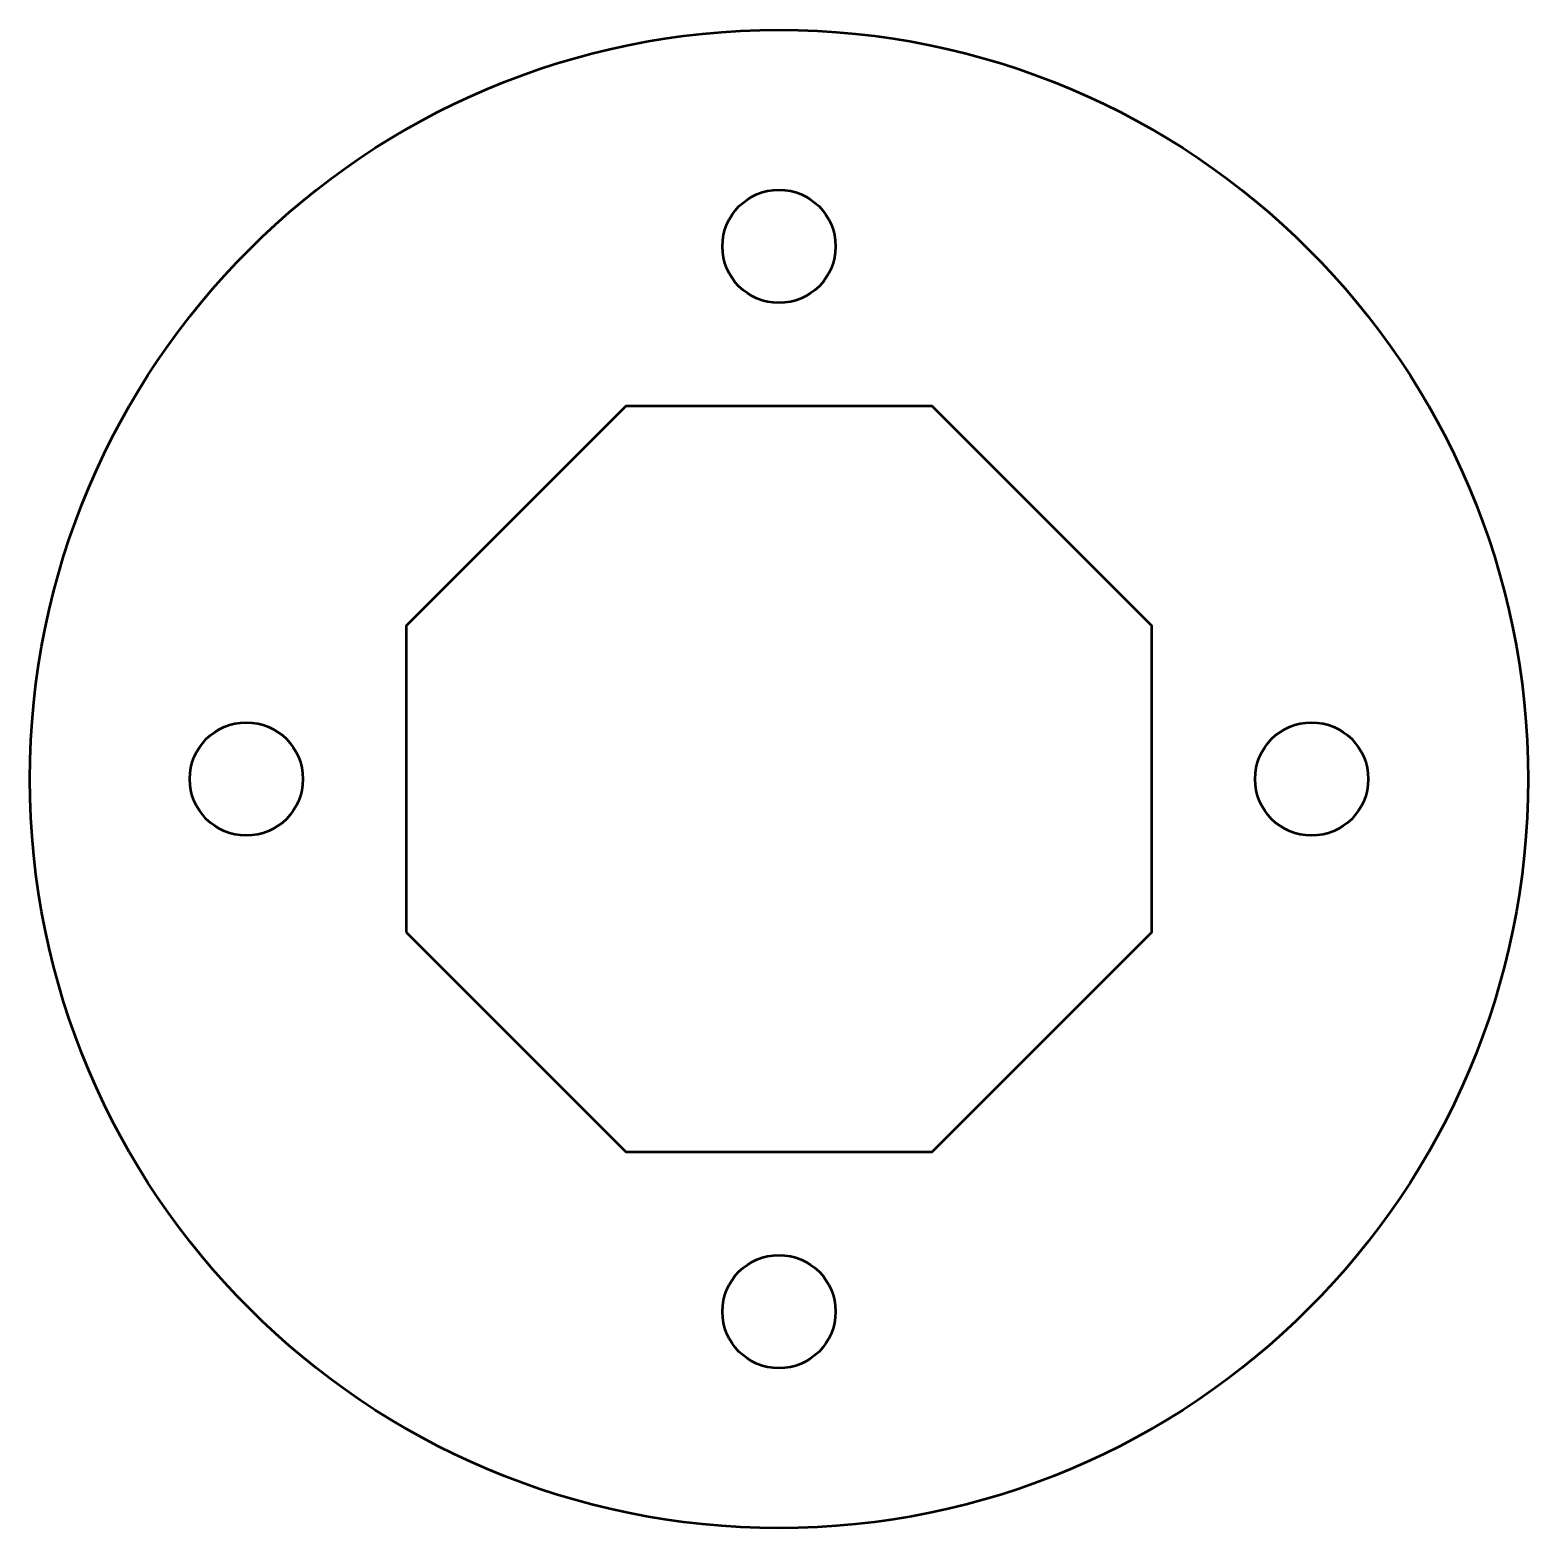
# Model space of a CAD drawing. Header units: millimetres. Extents: x 0 to 225, y 0 to 225.
import ezdxf

# ---------------------------------------------------------------- set-up
doc = ezdxf.new("R2010")
doc.units = ezdxf.units.MM
doc.layers.add('IV_INTERIOR_PROFILES', color=7, linetype='Continuous', lineweight=50)
doc.layers.add('IV_OUTER_PROFILE', color=7, linetype='Continuous', lineweight=50)

msp = doc.modelspace()

# ---------------------------------------------------------------- linework, layer by layer
at = {"layer": 'IV_INTERIOR_PROFILES', "flags": 128}
msp.add_lwpolyline([(56.5, 89.5), (89.5, 56.5), (135.5, 56.5), (168.5, 89.5), (168.5, 135.5), (135.5, 168.5), (89.5, 168.5), (56.5, 135.5)], close=True, dxfattribs=at)
at = {"layer": 'IV_INTERIOR_PROFILES'}
for centre in [(112.5, 192.5), (32.5, 112.5), (192.5, 112.5), (112.5, 32.5)]:
    msp.add_circle(centre, 8.5, dxfattribs=at)
at = {"layer": 'IV_OUTER_PROFILE'}
msp.add_circle((112.5, 112.5), 112.5, dxfattribs=at)

doc.saveas('drawing.dxf')
